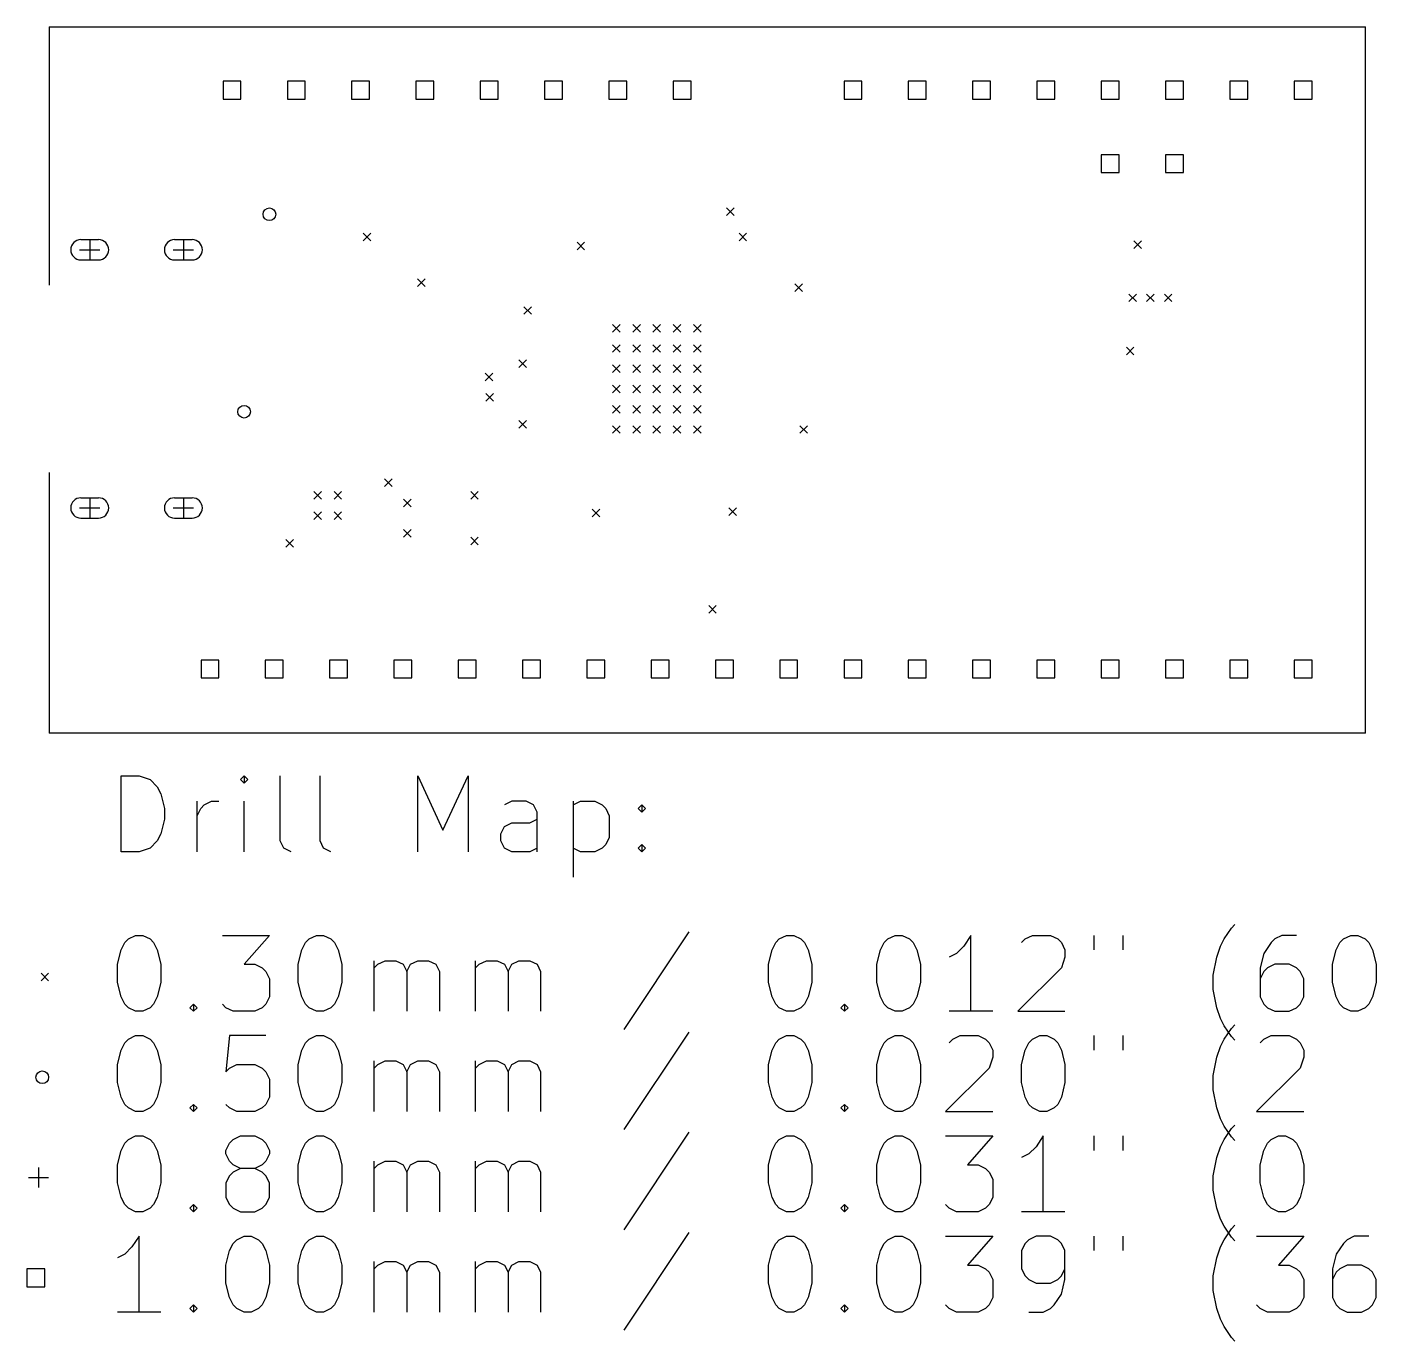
# Model space of a CAD drawing. Extents: x 119.1 to 210, y -144 to -92.1.
# Drawn here: x 119.1 to 172.4, y -144 to -92.1 of the extents above; entities that cross this region are included whole.
import ezdxf

# ---------------------------------------------------------------- set-up
doc = ezdxf.new("R2010")
doc.units = 0
doc.layers.add('BLACK', color=7, linetype='CONTINUOUS')

msp = doc.modelspace()

# ---------------------------------------------------------------- linework, layer by layer
at = {"layer": 'BLACK', "linetype": 'CONTINUOUS'}
for p, q in [((120, -92.1), (120, -102.3)), ((120, -92.1), (172, -92.1)), ((172, -120), (172, -92.1)), ((127.574, -94.2464), (126.866, -94.2464)), ((126.866, -94.2464), (126.866, -94.9536)), ((127.574, -94.9536), (127.574, -94.2464)), ((130.114, -94.2464), (129.406, -94.2464)), ((129.406, -94.2464), (129.406, -94.9536)), ((130.114, -94.9536), (130.114, -94.2464)), ((132.654, -94.2464), (131.946, -94.2464)), ((131.946, -94.2464), (131.946, -94.9536)), ((132.654, -94.9536), (132.654, -94.2464)), ((135.194, -94.2464), (134.486, -94.2464)), ((134.486, -94.2464), (134.486, -94.9536)), ((135.194, -94.9536), (135.194, -94.2464)), ((137.734, -94.2464), (137.026, -94.2464)), ((137.026, -94.2464), (137.026, -94.9536)), ((137.734, -94.9536), (137.734, -94.2464)), ((140.274, -94.2464), (139.566, -94.2464)), ((139.566, -94.2464), (139.566, -94.9536)), ((140.274, -94.9536), (140.274, -94.2464)), ((142.814, -94.2464), (142.106, -94.2464)), ((142.106, -94.2464), (142.106, -94.9536)), ((142.814, -94.9536), (142.814, -94.2464)), ((145.354, -94.2464), (144.646, -94.2464)), ((144.646, -94.2464), (144.646, -94.9536)), ((145.354, -94.9536), (145.354, -94.2464)), ((152.104, -94.2464), (151.396, -94.2464)), ((151.396, -94.2464), (151.396, -94.9536)), ((152.104, -94.9536), (152.104, -94.2464)), ((154.644, -94.2464), (153.936, -94.2464)), ((153.936, -94.2464), (153.936, -94.9536)), ((154.644, -94.9536), (154.644, -94.2464)), ((157.184, -94.2464), (156.476, -94.2464)), ((156.476, -94.2464), (156.476, -94.9536)), ((157.184, -94.9536), (157.184, -94.2464)), ((159.724, -94.2464), (159.016, -94.2464)), ((159.016, -94.2464), (159.016, -94.9536)), ((159.724, -94.9536), (159.724, -94.2464)), ((162.264, -94.2464), (161.556, -94.2464)), ((161.556, -94.2464), (161.556, -94.9536)), ((162.264, -94.9536), (162.264, -94.2464)), ((164.804, -94.2464), (164.096, -94.2464)), ((164.096, -94.2464), (164.096, -94.9536)), ((164.804, -94.9536), (164.804, -94.2464)), ((167.344, -94.2464), (166.636, -94.2464)), ((166.636, -94.2464), (166.636, -94.9536)), ((167.344, -94.9536), (167.344, -94.2464)), ((169.884, -94.2464), (169.176, -94.2464)), ((169.176, -94.2464), (169.176, -94.9536)), ((169.884, -94.9536), (169.884, -94.2464)), ((126.866, -94.9536), (127.574, -94.9536)), ((129.406, -94.9536), (130.114, -94.9536)), ((131.946, -94.9536), (132.654, -94.9536)), ((134.486, -94.9536), (135.194, -94.9536)), ((137.026, -94.9536), (137.734, -94.9536)), ((139.566, -94.9536), (140.274, -94.9536)), ((142.106, -94.9536), (142.814, -94.9536)), ((144.646, -94.9536), (145.354, -94.9536)), ((151.396, -94.9536), (152.104, -94.9536)), ((153.936, -94.9536), (154.644, -94.9536)), ((156.476, -94.9536), (157.184, -94.9536)), ((159.016, -94.9536), (159.724, -94.9536)), ((161.556, -94.9536), (162.264, -94.9536)), ((164.096, -94.9536), (164.804, -94.9536)), ((166.636, -94.9536), (167.344, -94.9536)), ((169.176, -94.9536), (169.884, -94.9536)), ((162.264, -97.1464), (161.556, -97.1464)), ((161.556, -97.1464), (161.556, -97.8536)), ((162.264, -97.8536), (162.264, -97.1464)), ((164.804, -97.1464), (164.096, -97.1464)), ((164.096, -97.1464), (164.096, -97.8536)), ((164.804, -97.8536), (164.804, -97.1464)), ((161.556, -97.8536), (162.264, -97.8536)), ((164.096, -97.8536), (164.804, -97.8536)), ((146.75, -99.25), (147.05, -99.55)), ((147.05, -99.25), (146.75, -99.55)), ((121.25, -100.5), (121.95, -100.5)), ((121.6, -100.5), (121.6, -101.3)), ((124.95, -100.5), (125.65, -100.5)), ((125.3, -100.5), (125.3, -101.3)), ((132.4, -100.25), (132.7, -100.55)), ((132.7, -100.25), (132.4, -100.55)), ((140.85, -100.6), (141.15, -100.9)), ((141.15, -100.6), (140.85, -100.9)), ((147.25, -100.25), (147.55, -100.55)), ((147.55, -100.25), (147.25, -100.55)), ((162.85, -100.55), (163.15, -100.85)), ((163.15, -100.55), (162.85, -100.85)), ((121.2, -100.9), (122, -100.9)), ((124.9, -100.9), (125.7, -100.9)), ((121.25, -101.3), (121.95, -101.3)), ((124.95, -101.3), (125.65, -101.3)), ((134.55, -102.05), (134.85, -102.35)), ((134.85, -102.05), (134.55, -102.35)), ((149.45, -102.25), (149.75, -102.55)), ((149.75, -102.25), (149.45, -102.55)), ((162.65, -102.65), (162.95, -102.95)), ((162.95, -102.65), (162.65, -102.95)), ((163.35, -102.65), (163.65, -102.95)), ((163.65, -102.65), (163.35, -102.95)), ((164.05, -102.65), (164.35, -102.95)), ((164.35, -102.65), (164.05, -102.95)), ((138.75, -103.15), (139.05, -103.45)), ((139.05, -103.15), (138.75, -103.45)), ((142.25, -103.85), (142.55, -104.15)), ((142.55, -103.85), (142.25, -104.15)), ((143.05, -103.85), (143.35, -104.15)), ((143.35, -103.85), (143.05, -104.15)), ((143.85, -103.85), (144.15, -104.15)), ((144.15, -103.85), (143.85, -104.15)), ((144.65, -103.85), (144.95, -104.15)), ((144.95, -103.85), (144.65, -104.15)), ((145.45, -103.85), (145.75, -104.15)), ((145.75, -103.85), (145.45, -104.15)), ((142.25, -104.65), (142.55, -104.95)), ((142.55, -104.65), (142.25, -104.95)), ((143.05, -104.65), (143.35, -104.95)), ((143.35, -104.65), (143.05, -104.95)), ((143.85, -104.65), (144.15, -104.95)), ((144.15, -104.65), (143.85, -104.95)), ((144.65, -104.65), (144.95, -104.95)), ((144.95, -104.65), (144.65, -104.95)), ((145.45, -104.65), (145.75, -104.95)), ((145.75, -104.65), (145.45, -104.95)), ((162.55, -104.75), (162.85, -105.05)), ((162.85, -104.75), (162.55, -105.05)), ((138.55, -105.25), (138.85, -105.55)), ((138.85, -105.25), (138.55, -105.55)), ((142.25, -105.45), (142.55, -105.75)), ((142.55, -105.45), (142.25, -105.75)), ((143.05, -105.45), (143.35, -105.75)), ((143.35, -105.45), (143.05, -105.75)), ((143.85, -105.45), (144.15, -105.75)), ((144.15, -105.45), (143.85, -105.75)), ((144.65, -105.45), (144.95, -105.75)), ((144.95, -105.45), (144.65, -105.75)), ((145.45, -105.45), (145.75, -105.75)), ((145.75, -105.45), (145.45, -105.75)), ((137.225, -105.775), (137.525, -106.075)), ((137.525, -105.775), (137.225, -106.075)), ((137.25, -106.575), (137.55, -106.875)), ((137.55, -106.575), (137.25, -106.875)), ((142.25, -106.25), (142.55, -106.55)), ((142.55, -106.25), (142.25, -106.55)), ((143.05, -106.25), (143.35, -106.55)), ((143.35, -106.25), (143.05, -106.55)), ((143.85, -106.25), (144.15, -106.55)), ((144.15, -106.25), (143.85, -106.55)), ((144.65, -106.25), (144.95, -106.55)), ((144.95, -106.25), (144.65, -106.55)), ((145.45, -106.25), (145.75, -106.55)), ((145.75, -106.25), (145.45, -106.55)), ((142.25, -107.05), (142.55, -107.35)), ((142.55, -107.05), (142.25, -107.35)), ((143.05, -107.05), (143.35, -107.35)), ((143.35, -107.05), (143.05, -107.35)), ((143.85, -107.05), (144.15, -107.35)), ((144.15, -107.05), (143.85, -107.35)), ((144.65, -107.05), (144.95, -107.35)), ((144.95, -107.05), (144.65, -107.35)), ((145.45, -107.05), (145.75, -107.35)), ((145.75, -107.05), (145.45, -107.35)), ((138.55, -107.65), (138.85, -107.95)), ((138.85, -107.65), (138.55, -107.95)), ((142.25, -107.85), (142.55, -108.15)), ((142.55, -107.85), (142.25, -108.15)), ((143.05, -107.85), (143.35, -108.15)), ((143.35, -107.85), (143.05, -108.15)), ((143.85, -107.85), (144.15, -108.15)), ((144.15, -107.85), (143.85, -108.15)), ((144.65, -107.85), (144.95, -108.15)), ((144.95, -107.85), (144.65, -108.15)), ((145.45, -107.85), (145.75, -108.15)), ((145.75, -107.85), (145.45, -108.15)), ((149.65, -107.85), (149.95, -108.15)), ((149.95, -107.85), (149.65, -108.15)), ((120, -109.7), (120, -120)), ((133.25, -109.95), (133.55, -110.25)), ((133.55, -109.95), (133.25, -110.25)), ((121.25, -110.7), (121.95, -110.7)), ((121.6, -110.7), (121.6, -111.5)), ((124.95, -110.7), (125.65, -110.7)), ((125.3, -110.7), (125.3, -111.5)), ((130.45, -110.45), (130.75, -110.75)), ((130.75, -110.45), (130.45, -110.75)), ((131.25, -110.45), (131.55, -110.75)), ((131.55, -110.45), (131.25, -110.75)), ((134, -110.75), (134.3, -111.05)), ((134.3, -110.75), (134, -111.05)), ((136.65, -110.45), (136.95, -110.75)), ((136.95, -110.45), (136.65, -110.75)), ((121.2, -111.1), (122, -111.1)), ((124.9, -111.1), (125.7, -111.1)), ((130.45, -111.25), (130.75, -111.55)), ((130.75, -111.25), (130.45, -111.55)), ((131.25, -111.25), (131.55, -111.55)), ((131.55, -111.25), (131.25, -111.55)), ((141.45, -111.15), (141.75, -111.45)), ((141.75, -111.15), (141.45, -111.45)), ((146.85, -111.1), (147.15, -111.4)), ((147.15, -111.1), (146.85, -111.4)), ((121.25, -111.5), (121.95, -111.5)), ((124.95, -111.5), (125.65, -111.5)), ((129.35, -112.35), (129.65, -112.65)), ((129.65, -112.35), (129.35, -112.65)), ((134, -111.95), (134.3, -112.25)), ((134.3, -111.95), (134, -112.25)), ((136.65, -112.25), (136.95, -112.55)), ((136.95, -112.25), (136.65, -112.55)), ((146.05, -114.95), (146.35, -115.25)), ((146.35, -114.95), (146.05, -115.25)), ((126.704, -117.106), (125.996, -117.106)), ((125.996, -117.106), (125.996, -117.814)), ((126.704, -117.814), (126.704, -117.106)), ((129.244, -117.106), (128.536, -117.106)), ((128.536, -117.106), (128.536, -117.814)), ((129.244, -117.814), (129.244, -117.106)), ((131.784, -117.106), (131.076, -117.106)), ((131.076, -117.106), (131.076, -117.814)), ((131.784, -117.814), (131.784, -117.106)), ((134.324, -117.106), (133.616, -117.106)), ((133.616, -117.106), (133.616, -117.814)), ((134.324, -117.814), (134.324, -117.106)), ((136.864, -117.106), (136.156, -117.106)), ((136.156, -117.106), (136.156, -117.814)), ((136.864, -117.814), (136.864, -117.106)), ((139.404, -117.106), (138.696, -117.106)), ((138.696, -117.106), (138.696, -117.814)), ((139.404, -117.814), (139.404, -117.106)), ((141.944, -117.106), (141.236, -117.106)), ((141.236, -117.106), (141.236, -117.814)), ((141.944, -117.814), (141.944, -117.106)), ((144.484, -117.106), (143.776, -117.106)), ((143.776, -117.106), (143.776, -117.814)), ((144.484, -117.814), (144.484, -117.106)), ((147.024, -117.106), (146.316, -117.106)), ((146.316, -117.106), (146.316, -117.814)), ((147.024, -117.814), (147.024, -117.106)), ((149.564, -117.106), (148.856, -117.106)), ((148.856, -117.106), (148.856, -117.814)), ((149.564, -117.814), (149.564, -117.106)), ((152.104, -117.106), (151.396, -117.106)), ((151.396, -117.106), (151.396, -117.814)), ((152.104, -117.814), (152.104, -117.106)), ((154.644, -117.106), (153.936, -117.106)), ((153.936, -117.106), (153.936, -117.814)), ((154.644, -117.814), (154.644, -117.106)), ((157.184, -117.106), (156.476, -117.106)), ((156.476, -117.106), (156.476, -117.814)), ((157.184, -117.814), (157.184, -117.106)), ((159.724, -117.106), (159.016, -117.106)), ((159.016, -117.106), (159.016, -117.814)), ((159.724, -117.814), (159.724, -117.106)), ((162.264, -117.106), (161.556, -117.106)), ((161.556, -117.106), (161.556, -117.814)), ((162.264, -117.814), (162.264, -117.106)), ((164.804, -117.106), (164.096, -117.106)), ((164.096, -117.106), (164.096, -117.814)), ((164.804, -117.814), (164.804, -117.106)), ((167.344, -117.106), (166.636, -117.106)), ((166.636, -117.106), (166.636, -117.814)), ((167.344, -117.814), (167.344, -117.106)), ((169.884, -117.106), (169.176, -117.106)), ((169.176, -117.106), (169.176, -117.814)), ((169.884, -117.814), (169.884, -117.106)), ((125.996, -117.814), (126.704, -117.814)), ((128.536, -117.814), (129.244, -117.814)), ((131.076, -117.814), (131.784, -117.814)), ((133.616, -117.814), (134.324, -117.814)), ((136.156, -117.814), (136.864, -117.814)), ((138.696, -117.814), (139.404, -117.814)), ((141.236, -117.814), (141.944, -117.814)), ((143.776, -117.814), (144.484, -117.814)), ((146.316, -117.814), (147.024, -117.814)), ((148.856, -117.814), (149.564, -117.814)), ((151.396, -117.814), (152.104, -117.814)), ((153.936, -117.814), (154.644, -117.814)), ((156.476, -117.814), (157.184, -117.814)), ((159.016, -117.814), (159.724, -117.814)), ((161.556, -117.814), (162.264, -117.814)), ((164.096, -117.814), (164.804, -117.814)), ((166.636, -117.814), (167.344, -117.814)), ((169.176, -117.814), (169.884, -117.814)), ((172, -120), (120, -120)), ((122.839, -124.682), (122.839, -121.682)), ((122.839, -121.682), (123.554, -121.682)), ((123.554, -121.682), (123.982, -121.825)), ((123.982, -121.825), (124.268, -122.111)), ((127.696, -121.682), (127.554, -121.825)), ((127.554, -121.825), (127.696, -121.968)), ((127.839, -121.825), (127.696, -121.682)), ((127.696, -121.682), (127.696, -121.968)), ((127.696, -121.968), (127.839, -121.825)), ((129.125, -124.254), (129.125, -121.682)), ((130.696, -124.254), (130.696, -121.682)), ((134.554, -124.682), (134.554, -121.682)), ((134.554, -121.682), (135.554, -123.825)), ((135.554, -123.825), (136.554, -121.682)), ((136.554, -121.682), (136.554, -124.682)), ((124.268, -122.111), (124.411, -122.396)), ((124.411, -122.396), (124.554, -122.968)), ((124.554, -122.968), (124.554, -123.396)), ((125.839, -124.682), (125.839, -122.682)), ((125.839, -123.254), (125.982, -122.968)), ((125.982, -122.968), (126.125, -122.825)), ((126.125, -122.825), (126.411, -122.682)), ((126.411, -122.682), (126.696, -122.682)), ((127.696, -124.682), (127.696, -122.682)), ((138.268, -122.682), (137.982, -122.825)), ((138.839, -122.682), (138.268, -122.682)), ((139.125, -122.825), (138.839, -122.682)), ((139.268, -123.111), (139.125, -122.825)), ((140.696, -122.682), (140.696, -125.682)), ((140.696, -122.825), (140.982, -122.682)), ((140.982, -122.682), (141.554, -122.682)), ((141.554, -122.682), (141.839, -122.825)), ((141.839, -122.825), (141.982, -122.968)), ((141.982, -122.968), (142.125, -123.254)), ((143.268, -122.968), (143.411, -122.825)), ((143.411, -123.111), (143.268, -122.968)), ((143.411, -122.825), (143.554, -122.968)), ((143.411, -122.825), (143.411, -123.111)), ((143.554, -122.968), (143.411, -123.111)), ((124.554, -123.396), (124.411, -123.968)), ((137.982, -123.682), (138.268, -123.539)), ((138.268, -123.539), (138.982, -123.539)), ((138.982, -123.539), (139.268, -123.396)), ((139.268, -124.682), (139.268, -123.111)), ((142.125, -123.254), (142.125, -124.111)), ((124.411, -123.968), (124.268, -124.254)), ((137.839, -123.968), (137.982, -123.682)), ((137.839, -124.254), (137.839, -123.968)), ((142.125, -124.111), (141.982, -124.396)), ((123.554, -124.682), (122.839, -124.682)), ((123.982, -124.539), (123.554, -124.682)), ((124.268, -124.254), (123.982, -124.539)), ((129.268, -124.539), (129.125, -124.254)), ((129.554, -124.682), (129.268, -124.539)), ((130.839, -124.539), (130.696, -124.254)), ((131.125, -124.682), (130.839, -124.539)), ((137.982, -124.539), (137.839, -124.254)), ((138.268, -124.682), (137.982, -124.539)), ((138.982, -124.682), (138.268, -124.682)), ((139.268, -124.539), (138.982, -124.682)), ((140.982, -124.682), (140.696, -124.539)), ((141.554, -124.682), (140.982, -124.682)), ((141.839, -124.539), (141.554, -124.682)), ((141.982, -124.396), (141.839, -124.539)), ((143.268, -124.539), (143.411, -124.396)), ((143.411, -124.682), (143.268, -124.539)), ((143.411, -124.396), (143.554, -124.539)), ((143.411, -124.396), (143.411, -124.682)), ((143.554, -124.539), (143.411, -124.682)), ((145.268, -127.839), (142.696, -131.696)), ((166.411, -128.125), (166.696, -127.696)), ((166.696, -127.696), (166.839, -127.554)), ((122.839, -128.554), (122.982, -128.268)), ((122.982, -128.268), (123.125, -128.125)), ((123.125, -128.125), (123.411, -127.982)), ((123.411, -127.982), (123.696, -127.982)), ((123.696, -127.982), (123.982, -128.125)), ((123.982, -128.125), (124.125, -128.268)), ((124.125, -128.268), (124.268, -128.554)), ((126.839, -127.982), (128.696, -127.982)), ((128.696, -127.982), (127.696, -129.125)), ((129.982, -128.554), (130.125, -128.268)), ((130.125, -128.268), (130.268, -128.125)), ((130.268, -128.125), (130.554, -127.982)), ((130.554, -127.982), (130.839, -127.982)), ((130.839, -127.982), (131.125, -128.125)), ((131.125, -128.125), (131.268, -128.268)), ((131.268, -128.268), (131.411, -128.554)), ((148.554, -128.554), (148.696, -128.268)), ((148.696, -128.268), (148.839, -128.125)), ((148.839, -128.125), (149.125, -127.982)), ((149.125, -127.982), (149.411, -127.982)), ((149.411, -127.982), (149.696, -128.125)), ((149.696, -128.125), (149.839, -128.268)), ((149.839, -128.268), (149.982, -128.554)), ((152.839, -128.554), (152.982, -128.268)), ((152.982, -128.268), (153.125, -128.125)), ((153.125, -128.125), (153.411, -127.982)), ((153.411, -127.982), (153.696, -127.982)), ((153.696, -127.982), (153.982, -128.125)), ((153.982, -128.125), (154.125, -128.268)), ((154.125, -128.268), (154.268, -128.554)), ((156.125, -128.411), (155.839, -128.696)), ((156.411, -127.982), (156.125, -128.411)), ((156.411, -130.982), (156.411, -127.982)), ((158.411, -128.268), (158.554, -128.125)), ((158.554, -128.125), (158.839, -127.982)), ((158.839, -127.982), (159.554, -127.982)), ((159.554, -127.982), (159.839, -128.125)), ((159.839, -128.125), (159.982, -128.268)), ((159.982, -128.268), (160.125, -128.554)), ((161.268, -127.982), (161.268, -128.554)), ((162.411, -127.982), (162.411, -128.554)), ((166.125, -128.839), (166.268, -128.411)), ((166.268, -128.411), (166.411, -128.125)), ((168.268, -128.268), (167.982, -128.696)), ((168.411, -128.125), (168.268, -128.268)), ((168.696, -127.982), (168.411, -128.125)), ((169.268, -127.982), (168.696, -127.982)), ((170.839, -128.554), (170.982, -128.268)), ((170.982, -128.268), (171.125, -128.125)), ((171.125, -128.125), (171.411, -127.982)), ((171.411, -127.982), (171.696, -127.982)), ((171.696, -127.982), (171.982, -128.125)), ((171.982, -128.125), (172.125, -128.268)), ((172.125, -128.268), (172.268, -128.554)), ((122.696, -129.125), (122.839, -128.554)), ((124.268, -128.554), (124.411, -129.125)), ((129.839, -129.125), (129.982, -128.554)), ((131.411, -128.554), (131.554, -129.125)), ((148.411, -129.125), (148.554, -128.554)), ((149.982, -128.554), (150.125, -129.125)), ((152.696, -129.125), (152.839, -128.554)), ((154.268, -128.554), (154.411, -129.125)), ((155.839, -128.696), (155.554, -128.839)), ((160.125, -128.839), (159.982, -129.268)), ((160.125, -128.554), (160.125, -128.839)), ((165.982, -129.554), (166.125, -128.839)), ((167.982, -128.696), (167.839, -129.268)), ((170.696, -129.125), (170.839, -128.554)), ((172.268, -128.554), (172.411, -129.125)), ((119.675, -129.475), (119.975, -129.775)), ((119.975, -129.475), (119.675, -129.775)), ((122.696, -129.839), (122.696, -129.125)), ((124.411, -129.125), (124.411, -129.839)), ((127.696, -129.125), (128.125, -129.125)), ((128.125, -129.125), (128.411, -129.268)), ((128.411, -129.268), (128.554, -129.411)), ((128.554, -129.411), (128.696, -129.696)), ((129.839, -129.839), (129.839, -129.125)), ((131.554, -129.125), (131.554, -129.839)), ((132.839, -130.982), (132.839, -128.982)), ((132.839, -129.268), (132.982, -129.125)), ((132.982, -129.125), (133.268, -128.982)), ((133.268, -128.982), (133.696, -128.982)), ((133.696, -128.982), (133.982, -129.125)), ((133.982, -129.125), (134.125, -129.411)), ((134.125, -129.411), (134.268, -129.125)), ((134.125, -129.411), (134.125, -130.982)), ((134.268, -129.125), (134.554, -128.982)), ((134.554, -128.982), (134.982, -128.982)), ((134.982, -128.982), (135.268, -129.125)), ((135.268, -129.125), (135.411, -129.411)), ((135.411, -129.411), (135.411, -130.982)), ((136.839, -130.982), (136.839, -128.982)), ((136.839, -129.268), (136.982, -129.125)), ((136.982, -129.125), (137.268, -128.982)), ((137.268, -128.982), (137.696, -128.982)), ((137.696, -128.982), (137.982, -129.125)), ((137.982, -129.125), (138.125, -129.411)), ((138.125, -129.411), (138.268, -129.125)), ((138.125, -129.411), (138.125, -130.982)), ((138.268, -129.125), (138.554, -128.982)), ((138.554, -128.982), (138.982, -128.982)), ((138.982, -128.982), (139.268, -129.125)), ((139.268, -129.125), (139.411, -129.411)), ((139.411, -129.411), (139.411, -130.982)), ((148.411, -129.839), (148.411, -129.125)), ((150.125, -129.125), (150.125, -129.839)), ((152.696, -129.839), (152.696, -129.125)), ((154.411, -129.125), (154.411, -129.839)), ((159.982, -129.268), (158.268, -130.982)), ((167.839, -129.268), (167.839, -130.411)), ((167.982, -129.411), (167.839, -129.696)), ((168.125, -129.268), (167.982, -129.411)), ((168.411, -129.125), (168.125, -129.268)), ((168.982, -129.125), (168.411, -129.125)), ((169.268, -129.268), (168.982, -129.125)), ((169.411, -129.411), (169.268, -129.268)), ((169.554, -129.696), (169.411, -129.411)), ((170.696, -129.839), (170.696, -129.125)), ((172.411, -129.125), (172.411, -129.839)), ((122.839, -130.411), (122.696, -129.839)), ((124.411, -129.839), (124.268, -130.411)), ((128.696, -129.696), (128.696, -130.411)), ((129.982, -130.411), (129.839, -129.839)), ((131.554, -129.839), (131.411, -130.411)), ((148.554, -130.411), (148.411, -129.839)), ((150.125, -129.839), (149.982, -130.411)), ((152.839, -130.411), (152.696, -129.839)), ((154.411, -129.839), (154.268, -130.411)), ((165.982, -130.125), (165.982, -129.554)), ((169.554, -130.411), (169.554, -129.696)), ((170.839, -130.411), (170.696, -129.839)), ((172.411, -129.839), (172.268, -130.411)), ((122.982, -130.696), (122.839, -130.411)), ((124.268, -130.411), (124.125, -130.696)), ((128.696, -130.411), (128.554, -130.696)), ((130.125, -130.696), (129.982, -130.411)), ((131.411, -130.411), (131.268, -130.696)), ((148.696, -130.696), (148.554, -130.411)), ((149.982, -130.411), (149.839, -130.696)), ((152.982, -130.696), (152.839, -130.411)), ((154.268, -130.411), (154.125, -130.696)), ((166.125, -130.839), (165.982, -130.125)), ((167.839, -130.411), (167.982, -130.696)), ((169.411, -130.696), (169.554, -130.411)), ((170.982, -130.696), (170.839, -130.411)), ((172.268, -130.411), (172.125, -130.696)), ((123.125, -130.839), (122.982, -130.696)), ((123.411, -130.982), (123.125, -130.839)), ((123.696, -130.982), (123.411, -130.982)), ((123.982, -130.839), (123.696, -130.982)), ((124.125, -130.696), (123.982, -130.839)), ((125.554, -130.839), (125.696, -130.696)), ((125.696, -130.982), (125.554, -130.839)), ((125.696, -130.696), (125.839, -130.839)), ((125.696, -130.696), (125.696, -130.982)), ((125.839, -130.839), (125.696, -130.982)), ((126.982, -130.839), (126.839, -130.696)), ((127.268, -130.982), (126.982, -130.839)), ((128.125, -130.982), (127.268, -130.982)), ((128.411, -130.839), (128.125, -130.982)), ((128.554, -130.696), (128.411, -130.839)), ((130.268, -130.839), (130.125, -130.696)), ((130.554, -130.982), (130.268, -130.839)), ((130.839, -130.982), (130.554, -130.982)), ((131.125, -130.839), (130.839, -130.982)), ((131.268, -130.696), (131.125, -130.839)), ((148.839, -130.839), (148.696, -130.696)), ((149.125, -130.982), (148.839, -130.839)), ((149.411, -130.982), (149.125, -130.982)), ((149.696, -130.839), (149.411, -130.982)), ((149.839, -130.696), (149.696, -130.839)), ((151.268, -130.839), (151.411, -130.696)), ((151.411, -130.982), (151.268, -130.839)), ((151.411, -130.696), (151.554, -130.839)), ((151.411, -130.696), (151.411, -130.982)), ((151.554, -130.839), (151.411, -130.982)), ((153.125, -130.839), (152.982, -130.696)), ((153.411, -130.982), (153.125, -130.839)), ((153.696, -130.982), (153.411, -130.982)), ((153.982, -130.839), (153.696, -130.982)), ((154.125, -130.696), (153.982, -130.839)), ((157.268, -130.982), (155.554, -130.982)), ((158.268, -130.982), (160.125, -130.982)), ((166.268, -131.268), (166.125, -130.839)), ((167.982, -130.696), (168.125, -130.839)), ((168.125, -130.839), (168.411, -130.982)), ((168.411, -130.982), (168.982, -130.982)), ((168.982, -130.982), (169.268, -130.839)), ((169.268, -130.839), (169.411, -130.696)), ((171.125, -130.839), (170.982, -130.696)), ((171.411, -130.982), (171.125, -130.839)), ((171.696, -130.982), (171.411, -130.982)), ((171.982, -130.839), (171.696, -130.982)), ((172.125, -130.696), (171.982, -130.839)), ((166.411, -131.554), (166.268, -131.268)), ((166.696, -131.982), (166.411, -131.554)), ((166.696, -131.656), (166.839, -131.514)), ((122.982, -132.228), (123.125, -132.085)), ((123.125, -132.085), (123.411, -131.942)), ((123.411, -131.942), (123.696, -131.942)), ((123.696, -131.942), (123.982, -132.085)), ((123.982, -132.085), (124.125, -132.228)), ((127.125, -131.942), (126.982, -133.371)), ((128.554, -131.942), (127.125, -131.942)), ((130.125, -132.228), (130.268, -132.085)), ((130.268, -132.085), (130.554, -131.942)), ((130.554, -131.942), (130.839, -131.942)), ((130.839, -131.942), (131.125, -132.085)), ((131.125, -132.085), (131.268, -132.228)), ((145.268, -131.799), (142.696, -135.656)), ((148.696, -132.228), (148.839, -132.085)), ((148.839, -132.085), (149.125, -131.942)), ((149.125, -131.942), (149.411, -131.942)), ((149.411, -131.942), (149.696, -132.085)), ((149.696, -132.085), (149.839, -132.228)), ((152.982, -132.228), (153.125, -132.085)), ((153.125, -132.085), (153.411, -131.942)), ((153.411, -131.942), (153.696, -131.942)), ((153.696, -131.942), (153.982, -132.085)), ((153.982, -132.085), (154.125, -132.228)), ((155.554, -132.228), (155.696, -132.085)), ((155.696, -132.085), (155.982, -131.942)), ((155.982, -131.942), (156.696, -131.942)), ((156.696, -131.942), (156.982, -132.085)), ((156.982, -132.085), (157.125, -132.228)), ((158.696, -132.228), (158.839, -132.085)), ((158.839, -132.085), (159.125, -131.942)), ((159.125, -131.942), (159.411, -131.942)), ((159.411, -131.942), (159.696, -132.085)), ((159.696, -132.085), (159.839, -132.228)), ((161.268, -131.942), (161.268, -132.514)), ((162.411, -131.942), (162.411, -132.514)), ((166.268, -132.371), (166.411, -132.085)), ((166.411, -132.085), (166.696, -131.656)), ((166.839, -132.125), (166.696, -131.982)), ((167.839, -132.228), (167.982, -132.085)), ((167.982, -132.085), (168.268, -131.942)), ((168.268, -131.942), (168.982, -131.942)), ((168.982, -131.942), (169.268, -132.085)), ((169.268, -132.085), (169.411, -132.228)), ((122.696, -133.085), (122.839, -132.514)), ((122.839, -132.514), (122.982, -132.228)), ((124.125, -132.228), (124.268, -132.514)), ((124.268, -132.514), (124.411, -133.085)), ((129.839, -133.085), (129.982, -132.514)), ((129.982, -132.514), (130.125, -132.228)), ((131.268, -132.228), (131.411, -132.514)), ((131.411, -132.514), (131.554, -133.085)), ((148.411, -133.085), (148.554, -132.514)), ((148.554, -132.514), (148.696, -132.228)), ((149.839, -132.228), (149.982, -132.514)), ((149.982, -132.514), (150.125, -133.085)), ((152.696, -133.085), (152.839, -132.514)), ((152.839, -132.514), (152.982, -132.228)), ((154.125, -132.228), (154.268, -132.514)), ((154.268, -132.514), (154.411, -133.085)), ((157.125, -132.228), (157.268, -132.514)), ((157.268, -132.514), (157.268, -132.799)), ((158.411, -133.085), (158.554, -132.514)), ((158.554, -132.514), (158.696, -132.228)), ((159.839, -132.228), (159.982, -132.514)), ((159.982, -132.514), (160.125, -133.085)), ((166.125, -132.799), (166.268, -132.371)), ((169.411, -132.228), (169.554, -132.514)), ((169.554, -132.514), (169.554, -132.799)), ((122.696, -133.799), (122.696, -133.085)), ((124.411, -133.085), (124.411, -133.799)), ((127.125, -133.228), (127.411, -133.085)), ((127.411, -133.085), (128.125, -133.085)), ((128.125, -133.085), (128.411, -133.228)), ((129.839, -133.799), (129.839, -133.085)), ((131.554, -133.085), (131.554, -133.799)), ((132.839, -134.942), (132.839, -132.942)), ((132.839, -133.228), (132.982, -133.085)), ((132.982, -133.085), (133.268, -132.942)), ((133.268, -132.942), (133.696, -132.942)), ((133.696, -132.942), (133.982, -133.085)), ((133.982, -133.085), (134.125, -133.371)), ((134.125, -133.371), (134.268, -133.085)), ((134.268, -133.085), (134.554, -132.942)), ((134.554, -132.942), (134.982, -132.942)), ((134.982, -132.942), (135.268, -133.085)), ((135.268, -133.085), (135.411, -133.371)), ((136.839, -134.942), (136.839, -132.942)), ((136.839, -133.228), (136.982, -133.085)), ((136.982, -133.085), (137.268, -132.942)), ((137.268, -132.942), (137.696, -132.942)), ((137.696, -132.942), (137.982, -133.085)), ((137.982, -133.085), (138.125, -133.371)), ((138.125, -133.371), (138.268, -133.085)), ((138.268, -133.085), (138.554, -132.942)), ((138.554, -132.942), (138.982, -132.942)), ((138.982, -132.942), (139.268, -133.085)), ((139.268, -133.085), (139.411, -133.371)), ((148.411, -133.799), (148.411, -133.085)), ((150.125, -133.085), (150.125, -133.799)), ((152.696, -133.799), (152.696, -133.085)), ((154.411, -133.085), (154.411, -133.799)), ((157.268, -132.799), (157.125, -133.228)), ((158.411, -133.799), (158.411, -133.085)), ((160.125, -133.085), (160.125, -133.799)), ((165.982, -133.514), (166.125, -132.799)), ((169.554, -132.799), (169.411, -133.228)), ((126.982, -133.371), (127.125, -133.228)), ((128.411, -133.228), (128.554, -133.371)), ((128.554, -133.371), (128.696, -133.656)), ((128.696, -133.656), (128.696, -134.371)), ((134.125, -133.371), (134.125, -134.942)), ((135.411, -133.371), (135.411, -134.942)), ((138.125, -133.371), (138.125, -134.942)), ((139.411, -133.371), (139.411, -134.942)), ((157.125, -133.228), (155.411, -134.942)), ((165.982, -134.085), (165.982, -133.514)), ((169.411, -133.228), (167.696, -134.942)), ((122.839, -134.371), (122.696, -133.799)), ((124.411, -133.799), (124.268, -134.371)), ((129.982, -134.371), (129.839, -133.799)), ((131.554, -133.799), (131.411, -134.371)), ((148.554, -134.371), (148.411, -133.799)), ((150.125, -133.799), (149.982, -134.371)), ((152.839, -134.371), (152.696, -133.799)), ((154.411, -133.799), (154.268, -134.371)), ((158.554, -134.371), (158.411, -133.799)), ((160.125, -133.799), (159.982, -134.371)), ((166.125, -134.799), (165.982, -134.085)), ((122.982, -134.656), (122.839, -134.371)), ((123.125, -134.799), (122.982, -134.656)), ((123.411, -134.942), (123.125, -134.799)), ((123.982, -134.799), (123.696, -134.942)), ((124.125, -134.656), (123.982, -134.799)), ((124.268, -134.371), (124.125, -134.656)), ((125.554, -134.799), (125.696, -134.656)), ((125.696, -134.942), (125.554, -134.799)), ((125.696, -134.656), (125.839, -134.799)), ((125.696, -134.656), (125.696, -134.942)), ((125.839, -134.799), (125.696, -134.942)), ((127.125, -134.799), (126.982, -134.656)), ((127.411, -134.942), (127.125, -134.799)), ((128.411, -134.799), (128.125, -134.942)), ((128.554, -134.656), (128.411, -134.799)), ((128.696, -134.371), (128.554, -134.656)), ((130.125, -134.656), (129.982, -134.371)), ((130.268, -134.799), (130.125, -134.656)), ((130.554, -134.942), (130.268, -134.799)), ((131.125, -134.799), (130.839, -134.942)), ((131.268, -134.656), (131.125, -134.799)), ((131.411, -134.371), (131.268, -134.656)), ((148.696, -134.656), (148.554, -134.371)), ((148.839, -134.799), (148.696, -134.656)), ((149.125, -134.942), (148.839, -134.799)), ((149.696, -134.799), (149.411, -134.942)), ((149.839, -134.656), (149.696, -134.799)), ((149.982, -134.371), (149.839, -134.656)), ((151.268, -134.799), (151.411, -134.656)), ((151.411, -134.942), (151.268, -134.799)), ((151.411, -134.656), (151.554, -134.799)), ((151.411, -134.656), (151.411, -134.942)), ((151.554, -134.799), (151.411, -134.942)), ((152.982, -134.656), (152.839, -134.371)), ((153.125, -134.799), (152.982, -134.656)), ((153.411, -134.942), (153.125, -134.799)), ((153.982, -134.799), (153.696, -134.942)), ((154.125, -134.656), (153.982, -134.799)), ((154.268, -134.371), (154.125, -134.656)), ((158.696, -134.656), (158.554, -134.371)), ((158.839, -134.799), (158.696, -134.656)), ((159.125, -134.942), (158.839, -134.799)), ((159.696, -134.799), (159.411, -134.942)), ((159.839, -134.656), (159.696, -134.799)), ((159.982, -134.371), (159.839, -134.656)), ((166.268, -135.228), (166.125, -134.799)), ((123.696, -134.942), (123.411, -134.942)), ((128.125, -134.942), (127.411, -134.942)), ((130.839, -134.942), (130.554, -134.942)), ((149.411, -134.942), (149.125, -134.942)), ((153.696, -134.942), (153.411, -134.942)), ((155.411, -134.942), (157.268, -134.942)), ((159.411, -134.942), (159.125, -134.942)), ((166.411, -135.514), (166.268, -135.228)), ((167.696, -134.942), (169.554, -134.942)), ((145.268, -135.759), (142.696, -139.616)), ((166.696, -135.942), (166.411, -135.514)), ((166.411, -136.045), (166.696, -135.616)), ((166.696, -135.616), (166.839, -135.474)), ((122.839, -136.474), (122.982, -136.188)), ((122.982, -136.188), (123.125, -136.045)), ((123.125, -136.045), (123.411, -135.902)), ((123.411, -135.902), (123.696, -135.902)), ((123.696, -135.902), (123.982, -136.045)), ((123.982, -136.045), (124.125, -136.188)), ((124.125, -136.188), (124.268, -136.474)), ((126.982, -136.474), (127.125, -136.188)), ((127.125, -136.188), (127.268, -136.045)), ((127.268, -136.045), (127.554, -135.902)), ((127.554, -135.902), (128.125, -135.902)), ((128.125, -135.902), (128.411, -136.045)), ((128.411, -136.045), (128.554, -136.188)), ((128.554, -136.188), (128.696, -136.474)), ((129.982, -136.474), (130.125, -136.188)), ((130.125, -136.188), (130.268, -136.045)), ((130.268, -136.045), (130.554, -135.902)), ((130.554, -135.902), (130.839, -135.902)), ((130.839, -135.902), (131.125, -136.045)), ((131.125, -136.045), (131.268, -136.188)), ((131.268, -136.188), (131.411, -136.474)), ((148.554, -136.474), (148.696, -136.188)), ((148.696, -136.188), (148.839, -136.045)), ((148.839, -136.045), (149.125, -135.902)), ((149.125, -135.902), (149.411, -135.902)), ((149.411, -135.902), (149.696, -136.045)), ((149.696, -136.045), (149.839, -136.188)), ((149.839, -136.188), (149.982, -136.474)), ((152.839, -136.474), (152.982, -136.188)), ((152.982, -136.188), (153.125, -136.045)), ((153.125, -136.045), (153.411, -135.902)), ((153.411, -135.902), (153.696, -135.902)), ((153.696, -135.902), (153.982, -136.045)), ((153.982, -136.045), (154.125, -136.188)), ((154.125, -136.188), (154.268, -136.474)), ((155.411, -135.902), (157.268, -135.902)), ((157.268, -135.902), (156.268, -137.045)), ((158.982, -136.331), (158.696, -136.616)), ((159.268, -135.902), (158.982, -136.331)), ((159.268, -138.902), (159.268, -135.902)), ((161.268, -135.902), (161.268, -136.474)), ((162.411, -135.902), (162.411, -136.474)), ((166.125, -136.759), (166.268, -136.331)), ((166.268, -136.331), (166.411, -136.045)), ((166.839, -136.085), (166.696, -135.942)), ((167.982, -136.474), (168.125, -136.188)), ((168.125, -136.188), (168.268, -136.045)), ((168.268, -136.045), (168.554, -135.902)), ((168.554, -135.902), (168.839, -135.902)), ((168.839, -135.902), (169.125, -136.045)), ((169.125, -136.045), (169.268, -136.188)), ((169.268, -136.188), (169.411, -136.474)), ((122.696, -137.045), (122.839, -136.474)), ((124.268, -136.474), (124.411, -137.045)), ((126.982, -136.616), (126.982, -136.474)), ((127.125, -136.902), (126.982, -136.616)), ((127.268, -137.045), (127.125, -136.902)), ((128.554, -136.902), (128.411, -137.045)), ((128.696, -136.616), (128.554, -136.902)), ((128.696, -136.474), (128.696, -136.616)), ((129.839, -137.045), (129.982, -136.474)), ((131.411, -136.474), (131.554, -137.045)), ((132.839, -138.902), (132.839, -136.902)), ((132.982, -137.045), (133.268, -136.902)), ((133.268, -136.902), (133.696, -136.902)), ((133.696, -136.902), (133.982, -137.045)), ((134.268, -137.045), (134.554, -136.902)), ((134.554, -136.902), (134.982, -136.902)), ((134.982, -136.902), (135.268, -137.045)), ((136.839, -138.902), (136.839, -136.902)), ((136.982, -137.045), (137.268, -136.902)), ((137.268, -136.902), (137.696, -136.902)), ((137.696, -136.902), (137.982, -137.045)), ((138.268, -137.045), (138.554, -136.902)), ((138.554, -136.902), (138.982, -136.902)), ((138.982, -136.902), (139.268, -137.045)), ((148.411, -137.045), (148.554, -136.474)), ((149.982, -136.474), (150.125, -137.045)), ((152.696, -137.045), (152.839, -136.474)), ((154.268, -136.474), (154.411, -137.045)), ((158.696, -136.616), (158.411, -136.759)), ((165.982, -137.474), (166.125, -136.759)), ((167.839, -137.045), (167.982, -136.474)), ((169.411, -136.474), (169.554, -137.045)), ((119.575, -137.145), (119.575, -137.945)), ((122.696, -137.759), (122.696, -137.045)), ((124.411, -137.045), (124.411, -137.759)), ((127.125, -137.474), (126.982, -137.759)), ((127.268, -137.331), (127.125, -137.474)), ((127.554, -137.188), (127.268, -137.045)), ((127.554, -137.188), (127.268, -137.331)), ((128.125, -137.188), (127.554, -137.188)), ((128.411, -137.045), (128.125, -137.188)), ((128.411, -137.331), (128.125, -137.188)), ((128.554, -137.474), (128.411, -137.331)), ((128.696, -137.759), (128.554, -137.474)), ((129.839, -137.759), (129.839, -137.045)), ((131.554, -137.045), (131.554, -137.759)), ((132.839, -137.188), (132.982, -137.045)), ((133.982, -137.045), (134.125, -137.331)), ((134.125, -137.331), (134.268, -137.045)), ((134.125, -137.331), (134.125, -138.902)), ((135.268, -137.045), (135.411, -137.331)), ((135.411, -137.331), (135.411, -138.902)), ((136.839, -137.188), (136.982, -137.045)), ((137.982, -137.045), (138.125, -137.331)), ((138.125, -137.331), (138.268, -137.045)), ((138.125, -137.331), (138.125, -138.902)), ((139.268, -137.045), (139.411, -137.331)), ((139.411, -137.331), (139.411, -138.902)), ((148.411, -137.759), (148.411, -137.045)), ((150.125, -137.045), (150.125, -137.759)), ((152.696, -137.759), (152.696, -137.045)), ((154.411, -137.045), (154.411, -137.759)), ((156.268, -137.045), (156.696, -137.045)), ((156.696, -137.045), (156.982, -137.188)), ((156.982, -137.188), (157.125, -137.331)), ((157.125, -137.331), (157.268, -137.616)), ((165.982, -138.045), (165.982, -137.474)), ((167.839, -137.759), (167.839, -137.045)), ((169.554, -137.045), (169.554, -137.759)), ((119.175, -137.545), (119.975, -137.545)), ((122.839, -138.331), (122.696, -137.759)), ((124.411, -137.759), (124.268, -138.331)), ((126.982, -137.759), (126.982, -138.331)), ((128.696, -138.331), (128.696, -137.759)), ((129.982, -138.331), (129.839, -137.759)), ((131.554, -137.759), (131.411, -138.331)), ((148.554, -138.331), (148.411, -137.759)), ((150.125, -137.759), (149.982, -138.331)), ((152.839, -138.331), (152.696, -137.759)), ((154.411, -137.759), (154.268, -138.331)), ((157.268, -137.616), (157.268, -138.331)), ((167.982, -138.331), (167.839, -137.759)), ((169.554, -137.759), (169.411, -138.331)), ((122.982, -138.616), (122.839, -138.331)), ((124.268, -138.331), (124.125, -138.616)), ((126.982, -138.331), (127.125, -138.616)), ((128.554, -138.616), (128.696, -138.331)), ((130.125, -138.616), (129.982, -138.331)), ((131.411, -138.331), (131.268, -138.616)), ((148.696, -138.616), (148.554, -138.331)), ((149.982, -138.331), (149.839, -138.616)), ((152.982, -138.616), (152.839, -138.331)), ((154.268, -138.331), (154.125, -138.616)), ((157.268, -138.331), (157.125, -138.616)), ((166.125, -138.759), (165.982, -138.045)), ((168.125, -138.616), (167.982, -138.331)), ((169.411, -138.331), (169.268, -138.616)), ((123.125, -138.759), (122.982, -138.616)), ((123.411, -138.902), (123.125, -138.759)), ((123.696, -138.902), (123.411, -138.902)), ((123.982, -138.759), (123.696, -138.902)), ((124.125, -138.616), (123.982, -138.759)), ((125.554, -138.759), (125.696, -138.616)), ((125.696, -138.902), (125.554, -138.759)), ((125.696, -138.616), (125.839, -138.759)), ((125.696, -138.616), (125.696, -138.902)), ((125.839, -138.759), (125.696, -138.902)), ((127.125, -138.616), (127.268, -138.759)), ((127.268, -138.759), (127.554, -138.902)), ((127.554, -138.902), (128.125, -138.902)), ((128.125, -138.902), (128.411, -138.759)), ((128.411, -138.759), (128.554, -138.616)), ((130.268, -138.759), (130.125, -138.616)), ((130.554, -138.902), (130.268, -138.759)), ((130.839, -138.902), (130.554, -138.902)), ((131.125, -138.759), (130.839, -138.902)), ((131.268, -138.616), (131.125, -138.759)), ((148.839, -138.759), (148.696, -138.616)), ((149.125, -138.902), (148.839, -138.759)), ((149.411, -138.902), (149.125, -138.902)), ((149.696, -138.759), (149.411, -138.902)), ((149.839, -138.616), (149.696, -138.759)), ((151.268, -138.759), (151.411, -138.616)), ((151.411, -138.902), (151.268, -138.759)), ((151.411, -138.616), (151.554, -138.759)), ((151.411, -138.616), (151.411, -138.902)), ((151.554, -138.759), (151.411, -138.902)), ((153.125, -138.759), (152.982, -138.616)), ((153.411, -138.902), (153.125, -138.759)), ((153.696, -138.902), (153.411, -138.902)), ((153.982, -138.759), (153.696, -138.902)), ((154.125, -138.616), (153.982, -138.759)), ((155.554, -138.759), (155.411, -138.616)), ((155.839, -138.902), (155.554, -138.759)), ((156.696, -138.902), (155.839, -138.902)), ((156.982, -138.759), (156.696, -138.902)), ((157.125, -138.616), (156.982, -138.759)), ((160.125, -138.902), (158.411, -138.902)), ((166.268, -139.188), (166.125, -138.759)), ((168.268, -138.759), (168.125, -138.616)), ((168.554, -138.902), (168.268, -138.759)), ((168.839, -138.902), (168.554, -138.902)), ((169.125, -138.759), (168.839, -138.902)), ((169.268, -138.616), (169.125, -138.759)), ((166.411, -139.474), (166.268, -139.188)), ((166.696, -139.902), (166.411, -139.474)), ((166.411, -140.005), (166.696, -139.576)), ((166.696, -139.576), (166.839, -139.434)), ((123.554, -139.862), (123.268, -140.291)), ((123.554, -142.862), (123.554, -139.862)), ((127.125, -140.434), (127.268, -140.148)), ((127.268, -140.148), (127.411, -140.005)), ((127.411, -140.005), (127.696, -139.862)), ((127.696, -139.862), (127.982, -139.862)), ((127.982, -139.862), (128.268, -140.005)), ((128.268, -140.005), (128.411, -140.148)), ((128.411, -140.148), (128.554, -140.434)), ((129.982, -140.434), (130.125, -140.148)), ((130.125, -140.148), (130.268, -140.005)), ((130.268, -140.005), (130.554, -139.862)), ((130.554, -139.862), (130.839, -139.862)), ((130.839, -139.862), (131.125, -140.005)), ((131.125, -140.005), (131.268, -140.148)), ((131.268, -140.148), (131.411, -140.434)), ((145.268, -139.719), (142.696, -143.576)), ((148.554, -140.434), (148.696, -140.148)), ((148.696, -140.148), (148.839, -140.005)), ((148.839, -140.005), (149.125, -139.862)), ((149.125, -139.862), (149.411, -139.862)), ((149.411, -139.862), (149.696, -140.005)), ((149.696, -140.005), (149.839, -140.148)), ((149.839, -140.148), (149.982, -140.434)), ((152.839, -140.434), (152.982, -140.148)), ((152.982, -140.148), (153.125, -140.005)), ((153.125, -140.005), (153.411, -139.862)), ((153.411, -139.862), (153.696, -139.862)), ((153.696, -139.862), (153.982, -140.005)), ((153.982, -140.005), (154.125, -140.148)), ((154.125, -140.148), (154.268, -140.434)), ((155.411, -139.862), (157.268, -139.862)), ((157.268, -139.862), (156.268, -141.005)), ((158.554, -140.148), (158.411, -140.434)), ((158.696, -140.005), (158.554, -140.148)), ((158.982, -139.862), (158.696, -140.005)), ((159.554, -139.862), (158.982, -139.862)), ((159.839, -140.005), (159.554, -139.862)), ((159.982, -140.148), (159.839, -140.005)), ((160.125, -140.434), (159.982, -140.148)), ((161.268, -139.862), (161.268, -140.434)), ((162.411, -139.862), (162.411, -140.434)), ((166.268, -140.291), (166.411, -140.005)), ((166.839, -140.045), (166.696, -139.902)), ((167.696, -139.862), (169.554, -139.862)), ((169.554, -139.862), (168.554, -141.005)), ((171.125, -140.148), (170.839, -140.576)), ((171.268, -140.005), (171.125, -140.148)), ((171.554, -139.862), (171.268, -140.005)), ((172.125, -139.862), (171.554, -139.862)), ((122.982, -140.576), (122.696, -140.719)), ((123.268, -140.291), (122.982, -140.576)), ((126.982, -141.005), (127.125, -140.434)), ((128.554, -140.434), (128.696, -141.005)), ((129.839, -141.005), (129.982, -140.434)), ((131.411, -140.434), (131.554, -141.005)), ((148.411, -141.005), (148.554, -140.434)), ((149.982, -140.434), (150.125, -141.005)), ((152.696, -141.005), (152.839, -140.434)), ((154.268, -140.434), (154.411, -141.005)), ((158.411, -140.434), (158.411, -141.148)), ((160.125, -141.576), (160.125, -140.434)), ((166.125, -140.719), (166.268, -140.291)), ((170.839, -140.576), (170.696, -141.148)), ((119.829, -141.151), (119.121, -141.151)), ((119.121, -141.151), (119.121, -141.859)), ((119.829, -141.859), (119.829, -141.151)), ((126.982, -141.719), (126.982, -141.005)), ((128.696, -141.005), (128.696, -141.719)), ((129.839, -141.719), (129.839, -141.005)), ((131.554, -141.005), (131.554, -141.719)), ((132.839, -142.862), (132.839, -140.862)), ((132.839, -141.148), (132.982, -141.005)), ((132.982, -141.005), (133.268, -140.862)), ((133.268, -140.862), (133.696, -140.862)), ((133.696, -140.862), (133.982, -141.005)), ((133.982, -141.005), (134.125, -141.291)), ((134.125, -141.291), (134.268, -141.005)), ((134.268, -141.005), (134.554, -140.862)), ((134.554, -140.862), (134.982, -140.862)), ((134.982, -140.862), (135.268, -141.005)), ((135.268, -141.005), (135.411, -141.291)), ((136.839, -142.862), (136.839, -140.862)), ((136.839, -141.148), (136.982, -141.005)), ((136.982, -141.005), (137.268, -140.862)), ((137.268, -140.862), (137.696, -140.862)), ((137.696, -140.862), (137.982, -141.005)), ((137.982, -141.005), (138.125, -141.291)), ((138.125, -141.291), (138.268, -141.005)), ((138.268, -141.005), (138.554, -140.862)), ((138.554, -140.862), (138.982, -140.862)), ((138.982, -140.862), (139.268, -141.005)), ((139.268, -141.005), (139.411, -141.291)), ((148.411, -141.719), (148.411, -141.005)), ((150.125, -141.005), (150.125, -141.719)), ((152.696, -141.719), (152.696, -141.005)), ((154.411, -141.005), (154.411, -141.719)), ((156.268, -141.005), (156.696, -141.005)), ((156.696, -141.005), (156.982, -141.148)), ((156.982, -141.148), (157.125, -141.291)), ((158.411, -141.148), (158.554, -141.434)), ((159.982, -141.434), (160.125, -141.148)), ((165.982, -141.434), (166.125, -140.719)), ((168.554, -141.005), (168.982, -141.005)), ((168.982, -141.005), (169.268, -141.148)), ((169.268, -141.148), (169.411, -141.291)), ((170.696, -141.148), (170.696, -142.291)), ((170.982, -141.148), (170.839, -141.291)), ((171.268, -141.005), (170.982, -141.148)), ((171.839, -141.005), (171.268, -141.005)), ((172.125, -141.148), (171.839, -141.005)), ((172.268, -141.291), (172.125, -141.148)), ((127.125, -142.291), (126.982, -141.719)), ((128.696, -141.719), (128.554, -142.291)), ((129.982, -142.291), (129.839, -141.719)), ((131.554, -141.719), (131.411, -142.291)), ((134.125, -141.291), (134.125, -142.862)), ((135.411, -141.291), (135.411, -142.862)), ((138.125, -141.291), (138.125, -142.862)), ((139.411, -141.291), (139.411, -142.862)), ((148.554, -142.291), (148.411, -141.719)), ((150.125, -141.719), (149.982, -142.291)), ((152.839, -142.291), (152.696, -141.719)), ((154.411, -141.719), (154.268, -142.291)), ((157.125, -141.291), (157.268, -141.576)), ((157.268, -141.576), (157.268, -142.291)), ((158.554, -141.434), (158.696, -141.576)), ((158.696, -141.576), (158.982, -141.719)), ((158.982, -141.719), (159.554, -141.719)), ((159.554, -141.719), (159.839, -141.576)), ((159.839, -141.576), (159.982, -141.434)), ((159.982, -142.148), (160.125, -141.576)), ((165.982, -142.005), (165.982, -141.434)), ((169.411, -141.291), (169.554, -141.576)), ((169.554, -141.576), (169.554, -142.291)), ((170.839, -141.291), (170.696, -141.576)), ((172.411, -141.576), (172.268, -141.291)), ((172.411, -142.291), (172.411, -141.576)), ((119.121, -141.859), (119.829, -141.859)), ((159.696, -142.576), (159.982, -142.148)), ((166.125, -142.719), (165.982, -142.005)), ((125.554, -142.719), (125.696, -142.576)), ((125.696, -142.862), (125.554, -142.719)), ((125.696, -142.576), (125.839, -142.719)), ((125.696, -142.576), (125.696, -142.862)), ((125.839, -142.719), (125.696, -142.862)), ((127.268, -142.576), (127.125, -142.291)), ((127.411, -142.719), (127.268, -142.576)), ((127.696, -142.862), (127.411, -142.719)), ((128.268, -142.719), (127.982, -142.862)), ((128.411, -142.576), (128.268, -142.719)), ((128.554, -142.291), (128.411, -142.576)), ((130.125, -142.576), (129.982, -142.291)), ((130.268, -142.719), (130.125, -142.576)), ((130.554, -142.862), (130.268, -142.719)), ((131.125, -142.719), (130.839, -142.862)), ((131.268, -142.576), (131.125, -142.719)), ((131.411, -142.291), (131.268, -142.576)), ((148.696, -142.576), (148.554, -142.291)), ((148.839, -142.719), (148.696, -142.576)), ((149.125, -142.862), (148.839, -142.719)), ((149.696, -142.719), (149.411, -142.862)), ((149.839, -142.576), (149.696, -142.719)), ((149.982, -142.291), (149.839, -142.576)), ((151.268, -142.719), (151.411, -142.576)), ((151.411, -142.862), (151.268, -142.719)), ((151.411, -142.576), (151.554, -142.719)), ((151.411, -142.576), (151.411, -142.862)), ((151.554, -142.719), (151.411, -142.862)), ((152.982, -142.576), (152.839, -142.291)), ((153.125, -142.719), (152.982, -142.576)), ((153.411, -142.862), (153.125, -142.719)), ((153.982, -142.719), (153.696, -142.862)), ((154.125, -142.576), (153.982, -142.719)), ((154.268, -142.291), (154.125, -142.576)), ((155.554, -142.719), (155.411, -142.576)), ((155.839, -142.862), (155.554, -142.719)), ((156.982, -142.719), (156.696, -142.862)), ((157.125, -142.576), (156.982, -142.719)), ((157.268, -142.291), (157.125, -142.576)), ((159.268, -142.862), (159.554, -142.719)), ((159.554, -142.719), (159.696, -142.576)), ((166.268, -143.148), (166.125, -142.719)), ((167.839, -142.719), (167.696, -142.576)), ((168.125, -142.862), (167.839, -142.719)), ((169.268, -142.719), (168.982, -142.862)), ((169.411, -142.576), (169.268, -142.719)), ((169.554, -142.291), (169.411, -142.576)), ((170.696, -142.291), (170.839, -142.576)), ((170.839, -142.576), (170.982, -142.719)), ((170.982, -142.719), (171.268, -142.862)), ((171.839, -142.862), (172.125, -142.719)), ((172.125, -142.719), (172.268, -142.576)), ((172.268, -142.576), (172.411, -142.291)), ((124.411, -142.862), (122.696, -142.862)), ((127.982, -142.862), (127.696, -142.862)), ((130.839, -142.862), (130.554, -142.862)), ((149.411, -142.862), (149.125, -142.862)), ((153.696, -142.862), (153.411, -142.862)), ((156.696, -142.862), (155.839, -142.862)), ((158.696, -142.862), (159.268, -142.862)), ((166.411, -143.434), (166.268, -143.148)), ((168.982, -142.862), (168.125, -142.862)), ((171.268, -142.862), (171.839, -142.862)), ((166.696, -143.862), (166.411, -143.434)), ((166.839, -144.005), (166.696, -143.862))]:
    msp.add_line(p, q, dxfattribs=at)
at = {"layer": 'BLACK'}
for centre in [(128.7, -99.5), (127.7, -107.3), (119.725, -133.585)]:
    msp.add_circle(centre, 0.25, dxfattribs=at)
for centre, start, end in [((121.25, -100.9), 90, 270), ((121.95, -100.9), 270, 450), ((124.95, -100.9), 90, 270), ((125.65, -100.9), 270, 450), ((121.25, -111.1), 90, 270), ((121.95, -111.1), 270, 450), ((124.95, -111.1), 90, 270), ((125.65, -111.1), 270, 450)]:
    msp.add_arc(centre, 0.4, start, end, dxfattribs=at)

doc.saveas('drawing.dxf')
